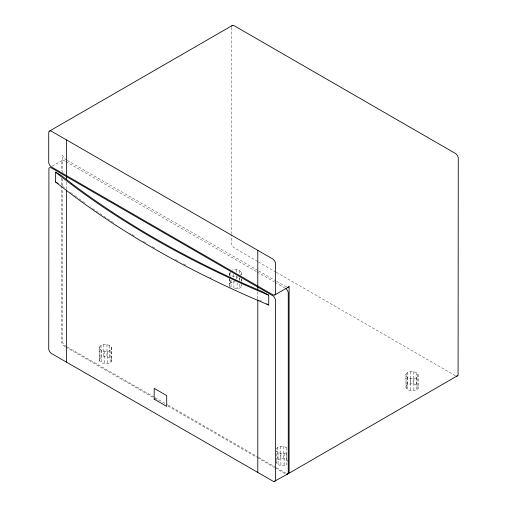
<?xml version="1.0" encoding="UTF-8"?>
<svg xmlns="http://www.w3.org/2000/svg" width="507" height="507" viewBox="0 0 507 507"><rect width="100%" height="100%" fill="white"/><g stroke="black" fill="none" stroke-linecap="round" stroke-linejoin="round"><path stroke-width="0.38" stroke-dasharray="2.54 1.9" d="M99.505 346.946L101.013 345.368C104.423 343.854 109.062 344.101 111.515 347.194L111.629 361.288L110.12 362.866C106.711 364.381 102.072 364.127 99.619 361.041L99.505 346.946L99.619 361.041M99.505 359.184L101.013 357.606C104.423 356.091 109.062 356.345 111.515 359.431L111.629 361.288M99.619 348.803C102.072 351.89 106.711 352.143 110.12 350.629L111.629 349.05M230.489 287.235L229.348 286.144L229.234 284.288L230.742 282.71L233.474 281.835L235.406 281.879M239.849 275.726L241.357 274.154L241.243 272.291C239.146 269.642 235.197 268.97 232.111 270.035M234.545 288.787L237.118 288.838L239.849 287.963L241.357 286.392L241.357 284.858M276.239 448.98L277.747 447.408C281.157 445.887 285.796 446.141 288.249 449.227M288.249 461.471C285.796 458.379 281.157 458.132 277.747 459.646L276.239 461.224L276.353 463.081C278.806 466.167 283.445 466.421 286.854 464.9L286.854 452.662C283.445 454.183 278.806 453.93 276.353 450.843L276.353 463.081M405.968 374.084L407.482 372.506C410.892 370.991 415.531 371.244 417.983 374.331L418.098 388.425L416.583 390.003C413.173 391.518 408.541 391.271 406.088 388.178L405.968 374.084L406.088 388.178M405.968 386.321L407.482 384.75C410.892 383.229 415.531 383.482 417.983 386.568L418.098 388.425M406.088 375.941C408.541 379.033 413.173 379.28 416.583 377.766L418.098 376.188M65.099 161.125L62.697 160.231L61.448 161.467L61.448 170.929M52.221 166.163L62.266 160.364M259.552 300.233L261.542 301.088M257.74 261.58L233.195 247.213L231.452 243.956L231.452 234.468M258.424 261.973L275.574 271.879M276.264 272.272L455.996 376.042M66.632 160.054L64.04 158.361L62.298 155.104L62.298 172.488M67.317 160.446L258.025 270.554M258.709 270.947L275.859 280.853M276.543 281.246L286.835 287.184M65.783 161.518L256.491 271.625M257.176 272.018L274.325 281.924M275.009 282.317L284.617 287.862M66.632 346.566L64.04 344.88L62.298 341.617L62.298 189.086M67.317 346.965L154.439 397.266M155.123 397.659L167.475 404.789M168.159 405.188L258.025 457.067M258.709 457.466L275.859 467.365M276.543 467.765L286.151 473.31M65.099 346.661L62.697 344.785L61.448 342.111L61.448 185.917M65.783 347.061L153.589 397.754M154.274 398.147L158.393 400.524M167.994 406.069L256.491 457.162M257.176 457.561L274.325 467.46M275.009 467.853L285.986 474.191M62.64 186.303L64.49 187.736M70.41 192.33L71.569 193.23M229.234 275.871L229.234 272.044L229.348 273.907L231.059 275.548L233.898 276.53L237.118 276.6L237.118 279.661M241.243 284.535L241.357 286.392M417.983 374.331L417.983 386.568M416.583 377.766L416.583 390.003M416.272 372.689L416.272 384.927M413.858 378.634L413.858 390.878M413.427 371.701L413.427 383.938M410.638 378.571L410.638 390.808M410.207 371.637L410.207 383.875M407.793 377.582L407.793 389.826M407.482 372.506L407.482 384.75M286.544 447.586L286.544 459.824M284.123 453.537L284.123 465.775M283.698 446.604L283.698 458.841M280.91 453.467L280.91 465.711M280.479 446.534L280.479 458.772M278.064 452.485L278.064 464.723M277.747 447.408L277.747 459.646M257.803 291.804L257.803 298.915M241.357 278.742L241.357 281.036M241.243 272.291L241.243 275.352M241.243 279.18L241.243 281.474M239.849 278.02L239.849 281.081M239.849 284.142L239.849 287.963M239.538 270.649L239.538 274.477M239.538 277.538L239.538 279.832M237.118 282.716L237.118 288.838M236.693 269.667L236.693 272.722M236.693 276.549L236.693 278.844M233.898 281.125L233.898 288.008M233.474 274.186L233.474 277.247M231.452 27.391L231.452 233.683M231.059 280.137L231.059 287.019M230.742 271.232L230.742 276.588M230.742 280.415L230.742 282.71M229.348 273.907L229.348 275.434M229.348 278.495L229.348 286.144M229.234 278.932L229.234 284.288M111.515 347.194L111.515 359.431M110.12 350.629L110.12 362.866M109.804 345.552L109.804 357.79M107.389 351.497L107.389 363.734M106.964 344.564L106.964 356.801M104.169 351.433L104.169 363.671M103.745 344.5L103.745 356.738M101.324 350.445L101.324 362.682M101.013 345.368L101.013 357.606M66.442 182.114L66.442 189.219M62.298 178.813L62.298 185.923M61.448 178.033L61.448 185.131M211.406 278.185A951.772 549.499 0 0 1 210.037 277.513M185.549 265.034A951.772 549.499 0 0 1 183.483 263.944M177.323 260.642A951.772 549.499 0 0 1 175.276 259.54M154.508 247.904A951.772 549.499 0 0 1 151.77 246.32M145.655 242.726A951.772 549.499 0 0 1 142.955 241.117M134.26 235.856A951.772 549.499 0 0 1 129.627 232.992M113.378 222.611A951.772 549.499 0 0 1 103.225 215.849M101.92 214.962A951.772 549.499 0 0 1 90.316 206.913M84.612 202.844A951.772 549.499 0 0 1 77.115 197.369M76.5 196.912A951.772 549.499 0 0 1 72.19 193.693"/><path stroke-width="0.76" d="M231.636 26.13L232.707 25.363L233.733 25.464L455.996 153.786L457.453 155.51L458.271 157.55L458.087 375.376L288.299 473.671L287.368 473.817M232.269 25.502L49.185 131.25L48.729 132.093L48.729 162.937L49.547 164.978L51.004 166.695L273.267 295.017L274.731 294.985L288.299 287.152L289.11 286.056L289.11 472.568L288.299 473.671M274.731 294.985L275.548 293.883L275.548 263.044L274.731 261.004L273.267 259.28L51.004 130.958L49.547 130.996M274.731 481.498L275.548 480.402L275.548 299.757L274.293 297.083L273.267 295.999L51.004 167.678L49.547 167.709L48.913 168.337L48.729 349.45L49.978 352.131L51.004 353.214L273.805 481.65L287.45 474.159L288.268 473.056L288.268 292.419L287.45 290.378L285.986 288.654M288.299 287.152L287.368 287.298M457.453 376.004L456.528 376.156M287.45 474.159L286.525 474.305M58.159 183.471L55.561 181.969L55.561 172.177L61.41 175.555L71.569 183.439M266.764 303.908L268.716 305.037L268.716 295.245L262.867 291.867L249.21 285.999A951.772 549.499 0 0 1 71.576 183.439M257.803 287.07L257.803 289.44M257.803 299.7L257.803 472.606M257.784 250.344L257.784 286.081M66.442 139.875L66.442 175.612M66.442 176.588L66.442 179.744M66.442 190.011L66.442 362.125M268.723 305.03A952.647 550.006 0 0 1 55.567 181.962M268.723 295.239A952.647 550.006 0 0 1 55.567 172.171M154.179 399.148L166.708 406.386L166.708 395.587L154.179 388.356L154.179 399.148"/></g></svg>
